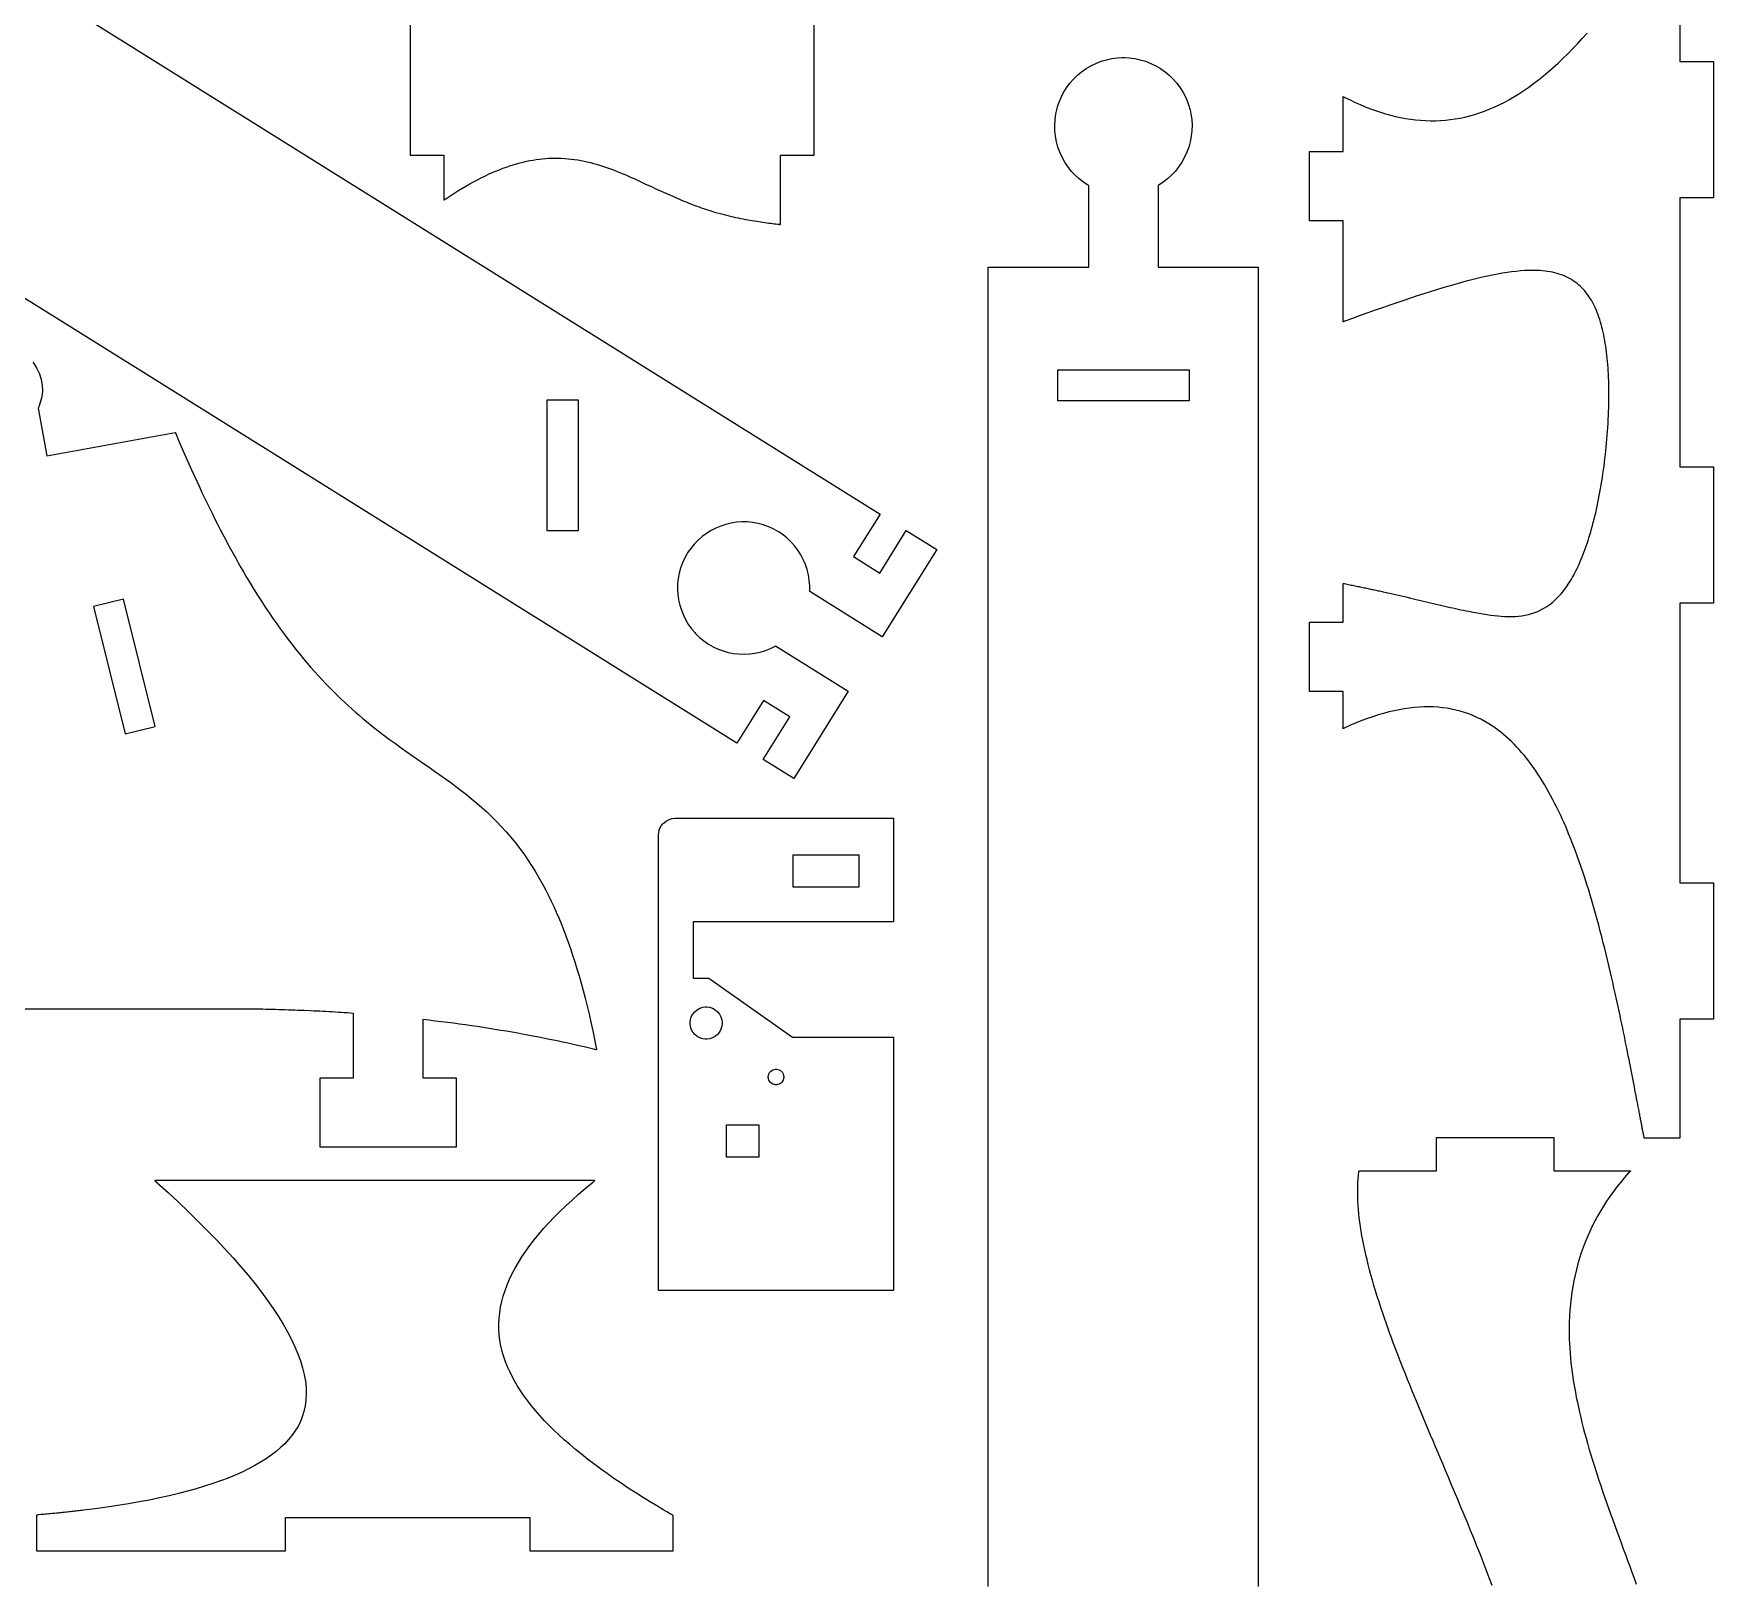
# Model space of a CAD drawing. Extents: x 0 to 272, y 0 to 398.
# Drawn here: x 170.5 to 271, y 72.4 to 164.9 of the extents above; entities that cross this region are included whole.
import ezdxf

# ---------------------------------------------------------------- set-up
doc = ezdxf.new("R2010")
doc.units = 0
doc.layers.get('0').update_dxf_attribs({"linetype": 'CONTINUOUS'})

msp = doc.modelspace()

# ---------------------------------------------------------------- linework, layer by layer
at = {"color": 0}
for points in [[(172.103, 166.735), (221.114, 136.11), (219.524, 133.566), (221.094, 132.585), (222.683, 135.129), (224.506, 133.99), (221.249, 128.774), (216.906, 131.487), (216.906, 131.487), (216.91, 131.571), (216.908, 131.822), (216.883, 132.152), (216.833, 132.476), (216.756, 132.791), (216.651, 133.097), (216.524, 133.393), (216.374, 133.676), (216.201, 133.946), (216.008, 134.201), (215.794, 134.44), (215.563, 134.662), (215.313, 134.865), (215.042, 135.047), (214.757, 135.208), (214.456, 135.347), (214.221, 135.435), (214.14, 135.46), (214.063, 135.485), (213.817, 135.547), (213.492, 135.606), (213.165, 135.637), (212.842, 135.641), (212.519, 135.618), (212.201, 135.57), (211.889, 135.496), (211.583, 135.397), (211.288, 135.274), (211.003, 135.127), (210.731, 134.958), (210.471, 134.765), (210.226, 134.551), (209.999, 134.315), (209.789, 134.059), (209.644, 133.854), (209.601, 133.783), (209.556, 133.712), (209.435, 133.491), (209.296, 133.19), (209.183, 132.883), (209.099, 132.569), (209.039, 132.252), (209.006, 131.932), (209.001, 131.612), (209.019, 131.292), (209.063, 130.975), (209.133, 130.662), (209.231, 130.355), (209.351, 130.056), (209.496, 129.765), (209.667, 129.486), (209.862, 129.219), (210.026, 129.027), (210.083, 128.966), (210.14, 128.905), (210.324, 128.732), (210.581, 128.523), (210.849, 128.337), (211.131, 128.175), (211.424, 128.038), (211.726, 127.926), (212.033, 127.839), (212.349, 127.777), (212.665, 127.741), (212.987, 127.73), (213.308, 127.746), (213.626, 127.787), (213.944, 127.855), (214.258, 127.95), (214.567, 128.073), (214.794, 128.182), (214.865, 128.222), (219.208, 125.509), (215.949, 120.294), (214.126, 121.433), (215.714, 123.978), (214.146, 124.958), (212.556, 122.414), (172.026, 147.74), (106.728, 188.406)], [(268.957, 169.389), (268.957, 163.183), (270.957, 163.183), (270.957, 155.033), (268.957, 155.033), (268.957, 138.936), (270.957, 138.936), (270.957, 130.786), (268.957, 130.786), (268.957, 114.047), (270.957, 114.047), (270.957, 105.896), (268.957, 105.896), (268.957, 98.7681), (266.819, 98.7681), (266.819, 98.7719), (266.818, 98.7749), (266.818, 98.7789), (266.817, 98.7799), (266.817, 98.7869), (266.815, 98.7889), (266.815, 98.7929), (266.814, 98.7969), (266.814, 98.801), (266.813, 98.8031), (266.813, 98.8089), (266.811, 98.8108), (266.811, 98.8149), (266.81, 98.8169), (266.81, 98.8229), (266.808, 98.8249), (266.808, 98.8289), (266.799, 98.8789), (266.789, 98.9308), (266.779, 98.9829), (266.769, 99.036), (266.758, 99.0908), (266.749, 99.1469), (266.737, 99.2029), (266.726, 99.261), (266.715, 99.3199), (266.704, 99.3799), (266.692, 99.441), (266.681, 99.5039), (266.668, 99.5669), (266.656, 99.631), (266.643, 99.6969), (266.631, 99.7639), (266.618, 99.831), (266.604, 99.8999), (266.592, 99.9699), (266.578, 100.041), (266.564, 100.114), (266.55, 100.187), (266.536, 100.261), (266.521, 100.337), (266.507, 100.413), (266.492, 100.491), (266.476, 100.57), (266.461, 100.65), (266.446, 100.731), (266.431, 100.813), (266.399, 100.977), (266.367, 101.145), (266.333, 101.317), (266.3, 101.494), (266.264, 101.675), (266.229, 101.86), (266.193, 102.05), (266.156, 102.244), (266.117, 102.441), (266.078, 102.643), (266.037, 102.849), (265.996, 103.058), (265.954, 103.272), (265.911, 103.489), (265.867, 103.71), (265.822, 103.935), (265.776, 104.164), (265.729, 104.396), (265.681, 104.632), (265.632, 104.872), (265.582, 105.115), (265.531, 105.361), (265.479, 105.611), (265.425, 105.864), (265.371, 106.121), (265.315, 106.381), (265.258, 106.644), (265.201, 106.91), (265.142, 107.179), (265.082, 107.452), (265.01, 107.775), (264.936, 108.101), (264.861, 108.431), (264.783, 108.764), (264.706, 109.1), (264.625, 109.439), (264.542, 109.779), (264.457, 110.123), (264.371, 110.467), (264.282, 110.814), (264.192, 111.161), (264.099, 111.51), (264.004, 111.859), (263.907, 112.208), (263.808, 112.558), (263.707, 112.907), (263.603, 113.257), (263.497, 113.606), (263.388, 113.953), (263.278, 114.299), (263.164, 114.643), (263.047, 114.986), (262.929, 115.328), (262.808, 115.665), (262.685, 116.001), (262.558, 116.335), (262.428, 116.664), (262.296, 116.99), (262.161, 117.313), (262.024, 117.632), (261.915, 117.876), (261.804, 118.118), (261.692, 118.357), (261.576, 118.593), (261.46, 118.825), (261.342, 119.054), (261.222, 119.279), (261.1, 119.501), (260.975, 119.72), (260.85, 119.935), (260.722, 120.144), (260.592, 120.351), (260.461, 120.554), (260.328, 120.753), (260.192, 120.947), (260.054, 121.138), (259.915, 121.324), (259.774, 121.506), (259.631, 121.682), (259.485, 121.854), (259.338, 122.022), (259.189, 122.186), (259.037, 122.343), (258.883, 122.497), (258.728, 122.644), (258.571, 122.788), (258.411, 122.926), (258.25, 123.058), (258.086, 123.186), (257.919, 123.308), (257.753, 123.424), (257.524, 123.571), (257.292, 123.708), (257.056, 123.835), (256.817, 123.951), (256.572, 124.058), (256.325, 124.156), (256.075, 124.243), (255.819, 124.32), (255.561, 124.388), (255.299, 124.445), (255.032, 124.49), (254.763, 124.528), (254.489, 124.554), (254.211, 124.571), (253.929, 124.578), (253.644, 124.575), (253.356, 124.563), (253.063, 124.539), (252.767, 124.506), (252.467, 124.463), (252.162, 124.408), (251.854, 124.346), (251.543, 124.272), (251.228, 124.188), (250.91, 124.095), (250.586, 123.99), (250.26, 123.876), (249.929, 123.753), (249.596, 123.62), (249.258, 123.475), (248.917, 123.321), (248.914, 123.32), (248.91, 123.317), (248.906, 123.315), (248.903, 123.314), (248.899, 123.313), (248.896, 123.311), (248.892, 123.31), (248.889, 123.307), (248.885, 123.306), (248.882, 123.304), (248.878, 123.303), (248.874, 123.301), (248.871, 123.299), (248.867, 123.297), (248.864, 123.296), (248.86, 123.294), (248.853, 123.29), (248.85, 123.289), (248.846, 123.288), (248.842, 123.286), (248.839, 123.285), (248.835, 123.283), (248.832, 123.281), (248.828, 123.279), (248.825, 123.278), (248.821, 123.276), (248.817, 123.275), (248.814, 123.272), (248.81, 123.271), (248.807, 123.269), (248.807, 125.49), (246.807, 125.49), (246.807, 129.64), (248.807, 129.64), (248.807, 131.967), (248.81, 131.967), (248.818, 131.964), (248.825, 131.964), (248.836, 131.961), (248.84, 131.96), (248.849, 131.958), (248.851, 131.958), (248.854, 131.957), (248.858, 131.957), (248.864, 131.956), (248.867, 131.954), (248.872, 131.954), (248.875, 131.953), (248.879, 131.953), (248.882, 131.951), (248.89, 131.95), (248.893, 131.95), (248.897, 131.949), (248.976, 131.933), (249.054, 131.917), (249.133, 131.9), (249.213, 131.885), (249.292, 131.868), (249.369, 131.853), (249.449, 131.836), (249.526, 131.82), (249.604, 131.804), (249.682, 131.788), (249.76, 131.771), (249.838, 131.756), (249.915, 131.739), (249.993, 131.722), (250.069, 131.706), (250.147, 131.69), (250.224, 131.674), (250.301, 131.657), (250.378, 131.64), (250.454, 131.625), (250.531, 131.608), (250.607, 131.592), (250.683, 131.575), (250.758, 131.558), (250.835, 131.542), (250.91, 131.526), (250.986, 131.51), (251.061, 131.493), (251.136, 131.476), (251.211, 131.46), (251.394, 131.419), (251.578, 131.378), (251.76, 131.338), (251.942, 131.296), (252.121, 131.254), (252.301, 131.214), (252.479, 131.172), (252.657, 131.131), (252.833, 131.089), (253.01, 131.047), (253.185, 131.006), (253.36, 130.964), (253.532, 130.924), (253.704, 130.882), (253.876, 130.842), (254.046, 130.801), (254.217, 130.763), (254.385, 130.722), (254.553, 130.683), (254.719, 130.644), (254.885, 130.607), (255.05, 130.57), (255.214, 130.532), (255.376, 130.496), (255.539, 130.46), (255.7, 130.425), (255.86, 130.39), (256.019, 130.357), (256.178, 130.325), (256.335, 130.293), (256.49, 130.263), (256.721, 130.218), (256.95, 130.176), (257.176, 130.138), (257.4, 130.101), (257.621, 130.068), (257.84, 130.04), (258.057, 130.017), (258.271, 129.999), (258.483, 129.986), (258.692, 129.979), (258.899, 129.981), (259.103, 129.988), (259.304, 130.004), (259.503, 130.028), (259.7, 130.061), (259.893, 130.103), (260.085, 130.156), (260.274, 130.218), (260.458, 130.292), (260.642, 130.378), (260.822, 130.475), (261, 130.585), (261.175, 130.707), (261.346, 130.845), (261.515, 130.995), (261.682, 131.16), (261.846, 131.34), (262.006, 131.538), (262.164, 131.75), (262.318, 131.979), (262.469, 132.225), (262.537, 132.343), (262.604, 132.463), (262.671, 132.588), (262.736, 132.715), (262.8, 132.847), (262.864, 132.982), (262.928, 133.121), (262.99, 133.264), (263.051, 133.41), (263.112, 133.558), (263.172, 133.711), (263.231, 133.867), (263.289, 134.026), (263.347, 134.189), (263.403, 134.356), (263.46, 134.525), (263.514, 134.697), (263.568, 134.874), (263.621, 135.051), (263.672, 135.233), (263.724, 135.419), (263.772, 135.607), (263.822, 135.799), (263.869, 135.993), (263.917, 136.19), (263.961, 136.39), (264.006, 136.593), (264.05, 136.799), (264.092, 137.007), (264.133, 137.218), (264.172, 137.431), (264.211, 137.644), (264.249, 137.861), (264.318, 138.301), (264.353, 138.525), (264.385, 138.75), (264.415, 138.976), (264.444, 139.204), (264.472, 139.433), (264.5, 139.665), (264.525, 139.896), (264.549, 140.129), (264.571, 140.362), (264.592, 140.596), (264.611, 140.831), (264.628, 141.065), (264.644, 141.3), (264.658, 141.533), (264.671, 141.768), (264.682, 142.001), (264.69, 142.235), (264.699, 142.467), (264.704, 142.699), (264.707, 142.929), (264.71, 143.158), (264.71, 143.386), (264.707, 143.611), (264.703, 143.836), (264.697, 144.058), (264.69, 144.279), (264.681, 144.476), (264.671, 144.672), (264.658, 144.865), (264.643, 145.057), (264.628, 145.246), (264.61, 145.432), (264.59, 145.615), (264.568, 145.796), (264.546, 145.974), (264.519, 146.15), (264.493, 146.322), (264.464, 146.493), (264.433, 146.66), (264.4, 146.824), (264.365, 146.985), (264.328, 147.143), (264.289, 147.299), (264.249, 147.45), (264.206, 147.599), (264.16, 147.744), (264.112, 147.886), (264.064, 148.025), (264.013, 148.161), (263.958, 148.293), (263.903, 148.421), (263.846, 148.546), (263.786, 148.668), (263.724, 148.785), (263.658, 148.899), (263.592, 149.008), (263.515, 149.128), (263.435, 149.242), (263.351, 149.351), (263.265, 149.457), (263.176, 149.558), (263.085, 149.654), (262.989, 149.746), (262.892, 149.833), (262.79, 149.915), (262.686, 149.994), (262.579, 150.068), (262.469, 150.139), (262.356, 150.204), (262.239, 150.265), (262.119, 150.322), (261.996, 150.375), (261.869, 150.424), (261.739, 150.468), (261.606, 150.508), (261.469, 150.544), (261.329, 150.576), (261.185, 150.604), (261.037, 150.628), (260.888, 150.649), (260.733, 150.664), (260.575, 150.676), (260.414, 150.685), (260.249, 150.689), (260.079, 150.689), (259.907, 150.686), (259.662, 150.675), (259.411, 150.657), (259.153, 150.632), (258.888, 150.6), (258.614, 150.563), (258.333, 150.518), (258.046, 150.468), (257.751, 150.411), (257.449, 150.349), (257.139, 150.279), (256.822, 150.206), (256.499, 150.125), (256.167, 150.039), (255.828, 149.947), (255.482, 149.85), (255.128, 149.747), (254.767, 149.64), (254.397, 149.528), (254.021, 149.41), (253.638, 149.288), (253.246, 149.16), (252.846, 149.028), (252.44, 148.892), (252.025, 148.75), (251.604, 148.604), (251.174, 148.456), (250.736, 148.301), (250.292, 148.143), (249.839, 147.982), (249.379, 147.815), (248.911, 147.646), (248.907, 147.646), (248.904, 147.644), (248.9, 147.643), (248.897, 147.642), (248.89, 147.639), (248.888, 147.638), (248.883, 147.636), (248.881, 147.636), (248.874, 147.633), (248.871, 147.632), (248.867, 147.631), (248.864, 147.629), (248.86, 147.628), (248.857, 147.626), (248.854, 147.626), (248.85, 147.625), (248.847, 147.624), (248.843, 147.622), (248.84, 147.621), (248.838, 147.619), (248.833, 147.618), (248.831, 147.617), (248.826, 147.617), (248.824, 147.615), (248.819, 147.614), (248.817, 147.612), (248.81, 147.61), (248.807, 147.608), (248.807, 153.654), (246.807, 153.654), (246.807, 157.804), (248.807, 157.804), (248.807, 161.096), (248.915, 161.039), (248.915, 161.039), (249.222, 160.885), (249.528, 160.74), (249.833, 160.604), (250.138, 160.476), (250.442, 160.358), (250.744, 160.249), (251.047, 160.147), (251.35, 160.056), (251.651, 159.972), (251.951, 159.899), (252.251, 159.833), (252.551, 159.778), (252.85, 159.732), (253.149, 159.696), (253.446, 159.668), (253.743, 159.65), (254.04, 159.643), (254.336, 159.644), (254.631, 159.656), (254.925, 159.678), (255.219, 159.708), (255.513, 159.75), (255.806, 159.801), (256.097, 159.862), (256.389, 159.935), (256.681, 160.017), (256.971, 160.11), (257.26, 160.212), (257.55, 160.325), (257.838, 160.45), (258.136, 160.589), (258.433, 160.74), (258.729, 160.901), (259.025, 161.074), (259.321, 161.257), (259.615, 161.451), (259.91, 161.654), (260.204, 161.871), (260.497, 162.093), (260.79, 162.328), (261.082, 162.572), (261.374, 162.826), (261.665, 163.09), (261.956, 163.364), (262.246, 163.647), (262.535, 163.939), (262.824, 164.24), (263.112, 164.551), (263.401, 164.871)], [(193.017, 165.722), (193.017, 157.572), (195.017, 157.572), (195.017, 154.89), (195.021, 154.893), (195.04, 154.907), (195.044, 154.91), (195.058, 154.919), (195.064, 154.922), (195.083, 154.936), (195.086, 154.939), (195.09, 154.942), (195.094, 154.943), (195.103, 154.949), (195.104, 154.951), (195.126, 154.965), (195.129, 154.968), (195.138, 154.972), (195.383, 155.138), (195.626, 155.294), (195.867, 155.447), (196.104, 155.592), (196.34, 155.731), (196.572, 155.864), (196.804, 155.99), (197.032, 156.111), (197.257, 156.226), (197.479, 156.335), (197.7, 156.439), (197.918, 156.536), (198.133, 156.628), (198.347, 156.714), (198.558, 156.796), (198.767, 156.871), (198.972, 156.94), (199.178, 157.006), (199.379, 157.065), (199.581, 157.119), (199.778, 157.169), (199.972, 157.214), (200.167, 157.254), (200.358, 157.289), (200.549, 157.318), (200.736, 157.344), (200.921, 157.365), (201.104, 157.381), (201.286, 157.393), (201.465, 157.4), (201.643, 157.404), (201.847, 157.403), (202.051, 157.397), (202.253, 157.386), (202.451, 157.369), (202.649, 157.349), (202.843, 157.324), (203.036, 157.294), (203.228, 157.261), (203.417, 157.225), (203.604, 157.183), (203.789, 157.139), (203.972, 157.092), (204.154, 157.042), (204.336, 156.987), (204.515, 156.931), (204.692, 156.872), (204.868, 156.81), (205.043, 156.747), (205.217, 156.681), (205.389, 156.614), (205.558, 156.544), (205.729, 156.474), (205.899, 156.401), (206.067, 156.329), (206.233, 156.254), (206.399, 156.179), (206.564, 156.104), (206.728, 156.029), (206.892, 155.953), (207.054, 155.876), (207.194, 155.811), (207.335, 155.746), (207.475, 155.682), (207.614, 155.617), (207.753, 155.553), (207.892, 155.49), (208.029, 155.426), (208.167, 155.364), (208.304, 155.303), (208.44, 155.242), (208.576, 155.182), (208.711, 155.122), (208.846, 155.064), (208.981, 155.006), (209.114, 154.95), (209.247, 154.893), (209.379, 154.839), (209.513, 154.785), (209.644, 154.732), (209.775, 154.679), (209.904, 154.629), (210.033, 154.579), (210.164, 154.531), (210.293, 154.483), (210.421, 154.439), (210.549, 154.394), (210.675, 154.35), (210.801, 154.308), (210.928, 154.269), (211.053, 154.231), (211.217, 154.181), (211.379, 154.133), (211.543, 154.089), (211.703, 154.046), (211.861, 154.004), (212.018, 153.965), (212.172, 153.928), (212.326, 153.893), (212.476, 153.86), (212.626, 153.828), (212.772, 153.797), (212.918, 153.768), (213.06, 153.742), (213.2, 153.715), (213.339, 153.69), (213.472, 153.668), (213.607, 153.646), (213.737, 153.625), (213.865, 153.606), (213.99, 153.587), (214.112, 153.569), (214.233, 153.553), (214.35, 153.538), (214.464, 153.522), (214.575, 153.508), (214.682, 153.494), (214.788, 153.482), (214.889, 153.469), (214.987, 153.457), (215.082, 153.446), (215.085, 153.446), (215.087, 153.446), (215.094, 153.444), (215.097, 153.444), (215.1, 153.444), (215.103, 153.444), (215.106, 153.443), (215.108, 153.443), (215.111, 153.443), (215.114, 153.443), (215.117, 153.442), (215.119, 153.442), (215.125, 153.442), (215.128, 153.442), (215.131, 153.44), (215.133, 153.44), (215.136, 153.44), (215.139, 153.439), (215.142, 153.439), (215.144, 153.439), (215.147, 153.439), (215.15, 153.438), (215.153, 153.438), (215.154, 153.438), (215.158, 153.438), (215.161, 153.438), (215.164, 153.436), (215.167, 153.436), (215.167, 157.572), (217.167, 157.572), (217.167, 165.722)], [(227.579, 71.9476), (227.579, 150.886), (233.593, 150.886), (233.593, 155.768), (233.518, 155.813), (233.303, 155.956), (233.032, 156.163), (232.782, 156.389), (232.554, 156.633), (232.349, 156.894), (232.164, 157.169), (232.004, 157.458), (231.867, 157.758), (231.754, 158.068), (231.667, 158.386), (231.606, 158.711), (231.569, 159.042), (231.561, 159.376), (231.581, 159.712), (231.628, 160.05), (231.682, 160.303), (231.704, 160.386), (231.726, 160.469), (231.808, 160.715), (231.938, 161.031), (232.092, 161.331), (232.268, 161.615), (232.465, 161.882), (232.683, 162.132), (232.919, 162.362), (233.172, 162.574), (233.443, 162.763), (233.726, 162.931), (234.025, 163.075), (234.335, 163.196), (234.656, 163.292), (234.985, 163.361), (235.322, 163.403), (235.581, 163.418), (235.754, 163.418), (236.013, 163.403), (236.35, 163.361), (236.681, 163.292), (237, 163.196), (237.31, 163.075), (237.608, 162.931), (237.893, 162.763), (238.162, 162.574), (238.415, 162.362), (238.651, 162.132), (238.869, 161.882), (239.067, 161.615), (239.243, 161.331), (239.397, 161.031), (239.526, 160.715), (239.608, 160.469), (239.631, 160.386), (239.653, 160.303), (239.707, 160.05), (239.754, 159.712), (239.774, 159.376), (239.765, 159.042), (239.729, 158.711), (239.668, 158.386), (239.581, 158.068), (239.468, 157.758), (239.332, 157.458), (239.171, 157.169), (238.987, 156.894), (238.781, 156.633), (238.553, 156.389), (238.303, 156.163), (238.032, 155.956), (237.817, 155.813), (237.743, 155.768), (237.743, 150.886), (243.729, 150.886), (243.729, 71.9476)], [(170.438, 145.199), (170.492, 145.126), (170.546, 145.054), (170.689, 144.825), (170.842, 144.504), (170.944, 144.168), (171.003, 143.822), (171.013, 143.472), (170.976, 143.122), (170.889, 142.776), (170.794, 142.524), (170.756, 142.443), (171.276, 139.589), (178.962, 140.99), (178.962, 140.989), (178.962, 140.986), (178.964, 140.983), (178.967, 140.982), (178.967, 140.978), (178.967, 140.976), (178.969, 140.972), (178.969, 140.971), (178.971, 140.968), (178.971, 140.967), (178.974, 140.962), (178.974, 140.961), (178.976, 140.957), (178.976, 140.956), (178.976, 140.954), (178.978, 140.951), (178.978, 140.95), (178.981, 140.947), (178.981, 140.944), (178.982, 140.94), (178.983, 140.939), (178.985, 140.936), (179.142, 140.563), (179.301, 140.193), (179.457, 139.829), (179.617, 139.471), (179.774, 139.115), (179.931, 138.765), (180.087, 138.419), (180.244, 138.078), (180.401, 137.74), (180.556, 137.407), (180.712, 137.079), (180.869, 136.755), (181.024, 136.435), (181.181, 136.119), (181.335, 135.807), (181.492, 135.5), (181.646, 135.197), (181.801, 134.899), (181.956, 134.604), (182.112, 134.314), (182.267, 134.027), (182.419, 133.745), (182.574, 133.467), (182.728, 133.193), (182.882, 132.924), (183.038, 132.658), (183.189, 132.396), (183.344, 132.138), (183.496, 131.885), (183.649, 131.635), (183.881, 131.264), (184.112, 130.901), (184.343, 130.548), (184.574, 130.203), (184.804, 129.867), (185.033, 129.538), (185.263, 129.219), (185.492, 128.906), (185.719, 128.602), (185.947, 128.306), (186.174, 128.016), (186.401, 127.734), (186.626, 127.459), (186.853, 127.191), (187.078, 126.93), (187.303, 126.675), (187.526, 126.428), (187.75, 126.186), (187.974, 125.95), (188.196, 125.72), (188.418, 125.496), (188.639, 125.277), (188.86, 125.064), (189.081, 124.856), (189.3, 124.654), (189.519, 124.456), (189.737, 124.263), (189.956, 124.075), (190.172, 123.89), (190.389, 123.711), (190.739, 123.427), (191.087, 123.153), (191.435, 122.887), (191.781, 122.629), (192.124, 122.377), (192.465, 122.132), (192.806, 121.892), (193.142, 121.656), (193.476, 121.423), (193.81, 121.193), (194.14, 120.964), (194.468, 120.735), (194.793, 120.507), (195.117, 120.277), (195.435, 120.046), (195.751, 119.811), (196.067, 119.572), (196.376, 119.329), (196.685, 119.081), (196.99, 118.826), (197.292, 118.564), (197.589, 118.293), (197.883, 118.013), (198.174, 117.724), (198.462, 117.423), (198.744, 117.111), (199.025, 116.786), (199.301, 116.447), (199.572, 116.095), (199.84, 115.727), (200.008, 115.482), (200.176, 115.231), (200.343, 114.972), (200.506, 114.707), (200.668, 114.433), (200.828, 114.152), (200.987, 113.864), (201.142, 113.567), (201.297, 113.262), (201.449, 112.949), (201.599, 112.627), (201.747, 112.296), (201.893, 111.957), (202.038, 111.609), (202.178, 111.252), (202.318, 110.885), (202.456, 110.51), (202.592, 110.124), (202.724, 109.729), (202.854, 109.324), (202.983, 108.909), (203.11, 108.484), (203.235, 108.047), (203.356, 107.601), (203.475, 107.144), (203.592, 106.676), (203.707, 106.197), (203.819, 105.707), (203.929, 105.206), (204.036, 104.693), (204.142, 104.168), (204.142, 104.164), (204.143, 104.16), (204.143, 104.157), (204.144, 104.153), (204.144, 104.149), (204.146, 104.141), (204.149, 104.134), (204.149, 104.13), (204.149, 104.126), (204.15, 104.122), (204.151, 104.119), (204.151, 104.114), (204.151, 104.111), (204.153, 104.107), (204.156, 104.099), (204.156, 104.095), (204.156, 104.091), (204.157, 104.088), (204.158, 104.084), (204.158, 104.076), (204.161, 104.068), (204.161, 104.065), (204.163, 104.057), (204.164, 104.053), (204.111, 104.066), (204.107, 104.067), (204.05, 104.081), (203.733, 104.157), (203.415, 104.232), (203.094, 104.307), (202.774, 104.38), (202.449, 104.452), (202.124, 104.523), (201.797, 104.592), (201.469, 104.661), (201.138, 104.728), (200.806, 104.795), (200.472, 104.86), (200.136, 104.924), (199.799, 104.987), (199.458, 105.048), (199.117, 105.109), (198.774, 105.168), (198.428, 105.226), (198.081, 105.283), (197.732, 105.339), (197.381, 105.394), (197.028, 105.447), (196.674, 105.499), (196.317, 105.55), (195.96, 105.599), (195.599, 105.648), (195.236, 105.695), (194.871, 105.741), (194.506, 105.785), (194.136, 105.829), (193.767, 105.871), (193.767, 102.388), (195.767, 102.388), (195.767, 98.2383), (187.617, 98.2383), (187.617, 102.388), (189.617, 102.388), (189.617, 106.244), (189.435, 106.256), (189.435, 106.256), (189.254, 106.268), (189.072, 106.279), (188.89, 106.291), (188.707, 106.302), (188.524, 106.313), (188.342, 106.324), (188.157, 106.334), (187.974, 106.344), (187.788, 106.354), (187.603, 106.364), (187.417, 106.372), (187.231, 106.382), (187.044, 106.39), (186.669, 106.407), (186.482, 106.414), (186.294, 106.422), (186.106, 106.429), (185.917, 106.436), (185.726, 106.442), (185.536, 106.449), (185.344, 106.455), (185.154, 106.461), (184.962, 106.466), (184.771, 106.471), (184.578, 106.476), (184.385, 106.481), (184.192, 106.485), (183.999, 106.489), (165.426, 106.489)], [(257.732, 72.0083), (257.551, 72.4833), (257.369, 72.9583), (257.186, 73.4303), (257, 73.9043), (256.813, 74.3753), (256.624, 74.8443), (256.433, 75.3133), (256.243, 75.7803), (256.051, 76.2453), (255.858, 76.7083), (255.665, 77.1693), (255.474, 77.6274), (255.281, 78.0843), (255.089, 78.5374), (254.938, 78.8974), (254.786, 79.2524), (254.633, 79.6083), (254.486, 79.9613), (254.338, 80.3124), (254.19, 80.6614), (254.044, 81.0074), (253.897, 81.3514), (253.756, 81.6943), (253.614, 82.0343), (253.472, 82.3724), (253.333, 82.7074), (253.194, 83.0403), (253.058, 83.3703), (252.926, 83.7004), (252.794, 84.0253), (252.664, 84.3483), (252.536, 84.6693), (252.408, 84.9874), (252.286, 85.3024), (252.164, 85.6153), (252.044, 85.9254), (251.926, 86.2314), (251.813, 86.5364), (251.701, 86.8374), (251.59, 87.1364), (251.486, 87.4312), (251.382, 87.7233), (251.281, 88.0124), (251.183, 88.2983), (251.068, 88.6404), (250.958, 88.9774), (250.851, 89.3093), (250.751, 89.6383), (250.656, 89.9614), (250.564, 90.2803), (250.476, 90.5943), (250.393, 90.9043), (250.314, 91.2093), (250.24, 91.5093), (250.171, 91.8053), (250.106, 92.0974), (250.044, 92.3833), (249.989, 92.6654), (249.938, 92.9433), (249.89, 93.2153), (249.849, 93.4833), (249.811, 93.7474), (249.776, 94.0054), (249.75, 94.2593), (249.726, 94.5093), (249.708, 94.7554), (249.694, 94.9953), (249.683, 95.2314), (249.681, 95.4624), (249.681, 95.6883), (249.683, 95.9114), (249.694, 96.1274), (249.708, 96.3403), (249.729, 96.5483), (249.751, 96.7514), (249.754, 96.7554), (249.754, 96.7583), (249.756, 96.7624), (249.756, 96.7703), (249.757, 96.7753), (249.757, 96.7824), (249.758, 96.7833), (249.758, 96.7904), (249.758, 96.7944), (249.758, 96.8024), (249.761, 96.8083), (249.761, 96.8093), (249.763, 96.8133), (249.763, 96.8183), (254.404, 96.8183), (254.404, 98.8183), (261.412, 98.8183), (261.412, 96.8183), (265.994, 96.8183), (265.989, 96.8093), (265.983, 96.8053), (265.976, 96.7974), (265.974, 96.7933), (265.971, 96.7883), (265.965, 96.7843), (265.956, 96.7724), (265.951, 96.7683), (265.94, 96.7554), (265.936, 96.7514), (265.933, 96.7474), (265.921, 96.7344), (265.918, 96.7304), (265.901, 96.7133), (265.894, 96.7054), (265.888, 96.6974), (265.883, 96.6933), (265.644, 96.4204), (265.412, 96.1443), (265.189, 95.8633), (264.975, 95.5804), (264.768, 95.2944), (264.569, 95.0043), (264.381, 94.7114), (264.2, 94.4133), (264.026, 94.1133), (263.862, 93.8114), (263.707, 93.5043), (263.558, 93.1943), (263.421, 92.8804), (263.29, 92.5633), (263.168, 92.2433), (263.054, 91.9193), (262.949, 91.5914), (262.85, 91.2614), (262.761, 90.9274), (262.681, 90.5903), (262.608, 90.2483), (262.544, 89.9043), (262.489, 89.5564), (262.44, 89.2054), (262.401, 88.8514), (262.369, 88.4933), (262.349, 88.1324), (262.333, 87.7664), (262.326, 87.3983), (262.331, 87.0274), (262.338, 86.7503), (262.349, 86.4703), (262.365, 86.1903), (262.383, 85.9074), (262.408, 85.6224), (262.439, 85.3363), (262.472, 85.0474), (262.511, 84.7574), (262.551, 84.4653), (262.599, 84.1724), (262.647, 83.8764), (262.701, 83.5793), (262.758, 83.2803), (262.819, 82.9804), (262.883, 82.6793), (262.951, 82.3764), (263.022, 82.0703), (263.097, 81.7654), (263.175, 81.4574), (263.256, 81.1483), (263.339, 80.8374), (263.426, 80.5263), (263.515, 80.2133), (263.608, 79.8983), (263.704, 79.5833), (263.801, 79.2664), (263.901, 78.9483), (264.006, 78.6293), (264.108, 78.3093), (264.218, 77.9883), (264.326, 77.6653), (264.444, 77.3253), (264.565, 76.9833), (264.686, 76.6403), (264.808, 76.2953), (264.933, 75.9514), (265.058, 75.6064), (265.183, 75.2614), (265.311, 74.9133), (265.44, 74.5653), (265.568, 74.2162), (265.697, 73.8664), (265.826, 73.5164), (265.957, 73.1653), (266.086, 72.8124), (266.215, 72.4593), (266.346, 72.1053)]]:
    msp.add_lwpolyline(points, dxfattribs=at)
for points in [[(231.743, 144.736), (239.593, 144.736), (239.593, 142.886), (231.743, 142.886), (231.743, 144.736)], [(201.21, 142.954), (203.06, 142.954), (203.06, 135.104), (201.21, 135.104), (201.21, 142.954)], [(174.067, 130.575), (175.956, 122.955), (177.751, 123.4), (175.862, 131.02), (174.067, 130.575)], [(207.854, 89.6699), (207.854, 116.931), (207.874, 117.082), (207.932, 117.277), (208.028, 117.454), (208.122, 117.577), (208.157, 117.613), (208.193, 117.649), (208.315, 117.743), (208.494, 117.838), (208.688, 117.898), (208.84, 117.917), (221.926, 117.917), (221.926, 111.72), (209.929, 111.72), (209.929, 108.338), (210.881, 108.338), (215.881, 104.823), (221.926, 104.823), (221.926, 89.6699), (207.854, 89.6699)], [(215.926, 115.72), (219.851, 115.72), (219.851, 113.795), (215.926, 113.795), (215.926, 115.72)], [(209.749, 105.663), (209.749, 105.711), (209.768, 105.857), (209.825, 106.037), (209.913, 106.201), (210.031, 106.343), (210.174, 106.461), (210.336, 106.55), (210.517, 106.606), (210.663, 106.625), (210.76, 106.625), (210.906, 106.606), (211.086, 106.55), (211.25, 106.461), (211.392, 106.343), (211.51, 106.201), (211.599, 106.037), (211.654, 105.857), (211.674, 105.711), (211.674, 105.614), (211.654, 105.469), (211.599, 105.288), (211.51, 105.125), (211.392, 104.982), (211.25, 104.865), (211.086, 104.776), (210.906, 104.72), (210.76, 104.7), (210.663, 104.7), (210.517, 104.72), (210.336, 104.776), (210.174, 104.865), (210.031, 104.982), (209.913, 105.125), (209.825, 105.288), (209.768, 105.469), (209.749, 105.614), (209.749, 105.663)], [(214.429, 102.436), (214.429, 102.459), (214.438, 102.529), (214.465, 102.616), (214.507, 102.695), (214.564, 102.763), (214.632, 102.82), (214.711, 102.862), (214.797, 102.889), (214.868, 102.899), (214.914, 102.899), (214.985, 102.889), (215.071, 102.862), (215.15, 102.82), (215.218, 102.763), (215.275, 102.695), (215.317, 102.616), (215.344, 102.529), (215.354, 102.459), (215.354, 102.413), (215.344, 102.343), (215.317, 102.256), (215.275, 102.178), (215.218, 102.109), (215.15, 102.053), (215.071, 102.01), (214.985, 101.983), (214.914, 101.974), (214.868, 101.974), (214.797, 101.983), (214.711, 102.01), (214.632, 102.053), (214.564, 102.109), (214.507, 102.178), (214.465, 102.256), (214.438, 102.343), (214.429, 102.413), (214.429, 102.436)], [(211.929, 99.57), (213.854, 99.57), (213.854, 97.6449), (211.929, 97.6449), (211.929, 99.57)], [(170.664, 76.2325), (170.664, 74.0885), (185.558, 74.0885), (185.558, 76.0885), (200.171, 76.0885), (200.171, 74.0885), (208.736, 74.0885), (208.736, 76.2065), (208.733, 76.2085), (208.732, 76.2094), (208.729, 76.2106), (208.729, 76.2115), (208.725, 76.2135), (208.724, 76.2135), (208.722, 76.2146), (208.719, 76.2165), (208.718, 76.2165), (208.717, 76.2185), (208.714, 76.2185), (208.714, 76.2194), (208.711, 76.2215), (208.71, 76.2215), (208.707, 76.2235), (208.707, 76.2235), (208.703, 76.2265), (208.701, 76.2265), (208.7, 76.2275), (208.699, 76.2285), (208.672, 76.2435), (208.644, 76.2594), (208.618, 76.2756), (208.59, 76.2904), (208.536, 76.3215), (208.51, 76.3375), (208.482, 76.3525), (208.456, 76.3685), (208.403, 76.3996), (208.375, 76.4144), (208.322, 76.4465), (208.296, 76.4615), (208.243, 76.4925), (208.215, 76.5085), (208.189, 76.5235), (208.163, 76.5394), (208.136, 76.5556), (208.11, 76.5704), (208.083, 76.5865), (208.057, 76.6015), (208.004, 76.6325), (207.979, 76.6485), (207.951, 76.6635), (207.9, 76.6944), (207.422, 76.9825), (206.957, 77.2694), (206.5, 77.5575), (206.056, 77.8444), (205.621, 78.1325), (205.197, 78.4215), (204.786, 78.7096), (204.385, 78.9985), (203.996, 79.2875), (203.618, 79.5765), (203.251, 79.8656), (202.897, 80.1546), (202.556, 80.4444), (202.225, 80.7344), (201.907, 81.0246), (201.601, 81.3144), (201.31, 81.6044), (201.029, 81.8956), (200.761, 82.1856), (200.507, 82.4765), (200.267, 82.7675), (200.039, 83.0585), (199.825, 83.3506), (199.625, 83.6415), (199.438, 83.9335), (199.264, 84.2251), (199.106, 84.5169), (198.961, 84.8089), (198.829, 85.1013), (198.714, 85.3935), (198.612, 85.686), (198.515, 86.0153), (198.439, 86.3449), (198.379, 86.6749), (198.339, 87.0053), (198.319, 87.3363), (198.317, 87.6676), (198.333, 87.9994), (198.368, 88.3319), (198.422, 88.6649), (198.492, 88.9981), (198.581, 89.3319), (198.688, 89.666), (198.811, 90.0007), (198.954, 90.3358), (199.112, 90.6714), (199.289, 91.0076), (199.482, 91.3442), (199.692, 91.6812), (199.918, 92.0185), (200.163, 92.3567), (200.422, 92.6951), (200.699, 93.0339), (200.992, 93.3732), (201.3, 93.7131), (201.624, 94.0535), (201.964, 94.3942), (202.319, 94.7354), (202.69, 95.0771), (203.078, 95.4192), (203.479, 95.7619), (203.896, 96.1051), (203.929, 96.1317), (203.933, 96.1363), (203.972, 96.1674), (203.978, 96.1717), (203.983, 96.1762), (203.989, 96.1806), (204.011, 96.1985), (204.017, 96.2029), (204.032, 96.2162), (204.038, 96.2206), (204.054, 96.2339), (204.06, 96.2383), (177.735, 96.2383), (177.74, 96.2339), (177.744, 96.2297), (177.75, 96.2251), (177.754, 96.221), (177.76, 96.2164), (177.764, 96.2121), (177.769, 96.2078), (177.774, 96.2035), (177.779, 96.1992), (177.783, 96.1949), (177.788, 96.1903), (177.793, 96.186), (177.797, 96.1818), (177.803, 96.1774), (177.807, 96.1731), (177.813, 96.1687), (177.817, 96.1642), (177.822, 96.16), (177.826, 96.1556), (177.832, 96.1513), (177.836, 96.1469), (177.842, 96.1424), (177.851, 96.1337), (177.856, 96.1294), (177.861, 96.125), (177.865, 96.1206), (177.871, 96.1164), (177.875, 96.1119), (177.881, 96.1076), (178.528, 95.5194), (179.153, 94.9385), (179.754, 94.3653), (180.333, 93.7996), (180.89, 93.2417), (181.424, 92.6914), (181.933, 92.1492), (182.419, 91.6149), (182.881, 91.0888), (183.318, 90.571), (183.731, 90.0614), (184.119, 89.5603), (184.482, 89.0678), (184.819, 88.5839), (185.131, 88.1088), (185.417, 87.6424), (185.676, 87.1849), (185.91, 86.7367), (186.117, 86.2974), (186.296, 85.8674), (186.449, 85.4467), (186.574, 85.0356), (186.671, 84.6339), (186.74, 84.2421), (186.782, 83.8596), (186.794, 83.4875), (186.778, 83.1256), (186.733, 82.7725), (186.658, 82.4306), (186.554, 82.0985), (186.421, 81.7765), (186.282, 81.5075), (186.121, 81.2456), (185.938, 80.9896), (185.733, 80.7415), (185.508, 80.4994), (185.261, 80.2644), (184.994, 80.0365), (184.706, 79.8144), (184.396, 79.5994), (184.067, 79.3906), (183.717, 79.1885), (183.347, 78.9925), (182.958, 78.8035), (182.549, 78.6206), (182.119, 78.4444), (181.672, 78.2746), (181.204, 78.1094), (180.718, 77.9515), (180.214, 77.8006), (179.69, 77.6546), (179.149, 77.5144), (178.589, 77.3804), (178.011, 77.2525), (177.415, 77.1304), (176.801, 77.0135), (176.171, 76.9035), (175.524, 76.7985), (174.858, 76.6994), (174.176, 76.6056), (173.478, 76.5175), (173.39, 76.5065), (173.301, 76.4965), (173.214, 76.4856), (173.125, 76.4754), (173.036, 76.4656), (172.947, 76.4556), (172.858, 76.4454), (172.768, 76.4356), (172.679, 76.4256), (172.589, 76.4154), (172.499, 76.4056), (172.407, 76.3965), (172.317, 76.3865), (172.225, 76.3775), (172.135, 76.3675), (172.043, 76.3585), (171.951, 76.3494), (171.858, 76.3406), (171.767, 76.3315), (171.674, 76.3225), (171.581, 76.3135), (171.487, 76.3056), (171.394, 76.2965), (171.3, 76.2875), (171.207, 76.2796), (171.112, 76.2706), (171.018, 76.2625), (170.924, 76.2544), (170.828, 76.2465), (170.733, 76.2375), (170.664, 76.2325)]]:
    msp.add_lwpolyline(points, close=True, dxfattribs=at)

doc.saveas('drawing.dxf')
